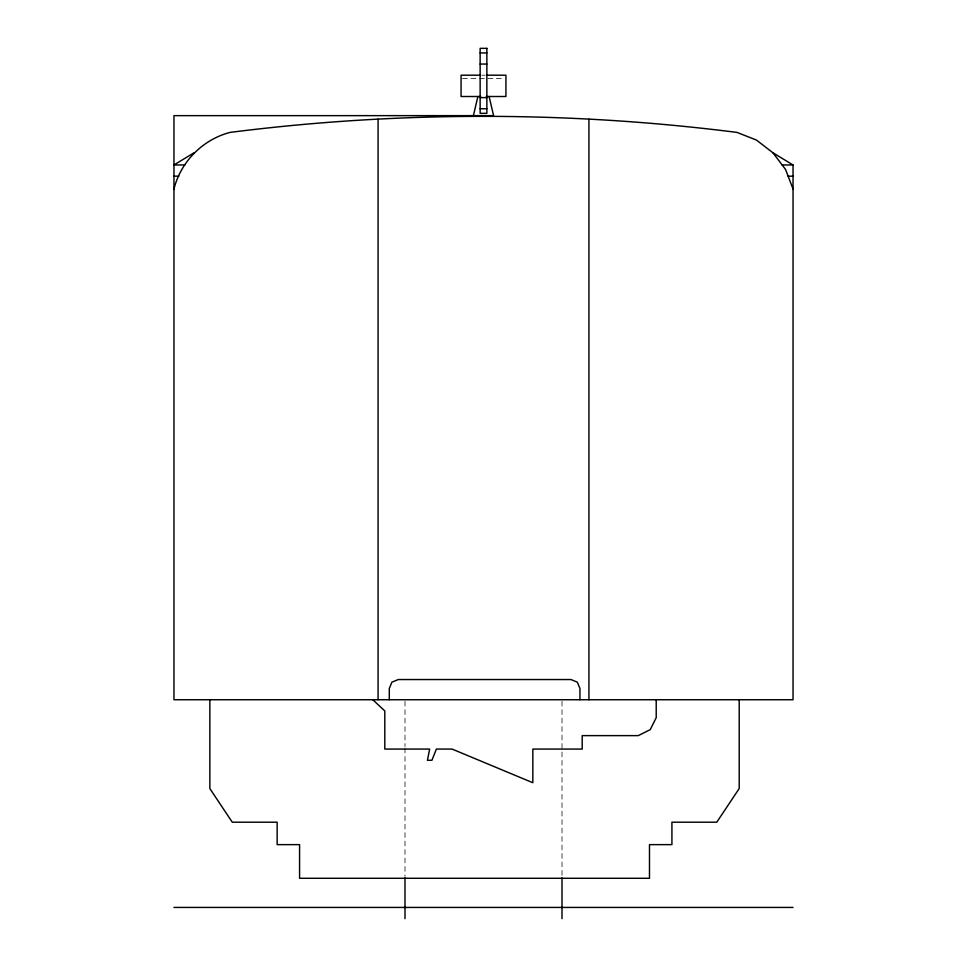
<?xml version="1.0" encoding="UTF-8"?>
<svg xmlns="http://www.w3.org/2000/svg" width="967" height="967" viewBox="0 0 967 967"><rect width="100%" height="100%" fill="white"/><g stroke="black" fill="none" stroke-linecap="round" stroke-linejoin="round"><path stroke-width="0.73" stroke-dasharray="4.83 3.63" d="M482.001 75.196L484.999 75.196M462.54 78.569L504.436 78.569M562.008 701.244L562.008 876.38M404.992 701.244L404.992 746.536M404.992 748.047L404.992 876.38"/><path stroke-width="1.45" d="M473.407 115.641L477.891 96.507M173.963 188.988C180.829 161.646 202.756 139.514 230.037 132.406C398.223 111 568.777 111 736.963 132.406L756.436 140.058L772.971 152.798L793.037 164.97L793.037 699.733L173.963 699.733L173.963 115.641L493.593 115.641L489.109 96.507M194.029 152.798L173.963 164.97L184.83 164.97M480.14 52.943L486.86 52.943M480.14 64.052L486.86 64.052M480.514 75.196L461.066 75.196L461.066 96.507L480.696 96.507M486.486 75.196L505.934 75.196L505.934 96.507L486.304 96.507M480.14 97.631L486.86 97.631M480.14 108.727L486.86 108.727M782.17 164.97L793.037 164.97M173.963 176.175L178.859 176.175M788.141 176.175L793.037 176.175M173.963 907.433L793.037 907.433M372.791 699.733L384.806 710.938L384.806 749.074L429.662 749.074L427.426 760.292L431.911 760.292L436.395 749.074L452.097 749.074L532.841 782.726L532.841 749.074L582.194 749.074L582.194 735.621L638.268 735.621L650.235 729.638L656.218 717.671L656.218 699.733M772.971 152.798L785.555 169.455L793.037 188.988M739.211 699.733L739.211 788.552L716.777 822.204L671.92 822.204L671.92 844.626L649.486 844.626L649.486 878.278L299.577 878.278L299.577 844.626L277.142 844.626L277.142 822.204L232.273 822.204L209.851 788.552L209.851 699.733M588.927 119.159L588.927 699.733M579.946 699.733L579.946 688.516L577.323 682.17L570.977 679.547L398.259 679.547L391.925 682.17L389.29 688.516L389.29 699.733M562.008 877.891L562.008 918.65M404.992 877.891L404.992 918.65M378.073 119.159L378.073 699.733M486.86 48.35L480.14 48.35L480.14 113.332L486.86 113.332L486.86 48.35"/></g></svg>
